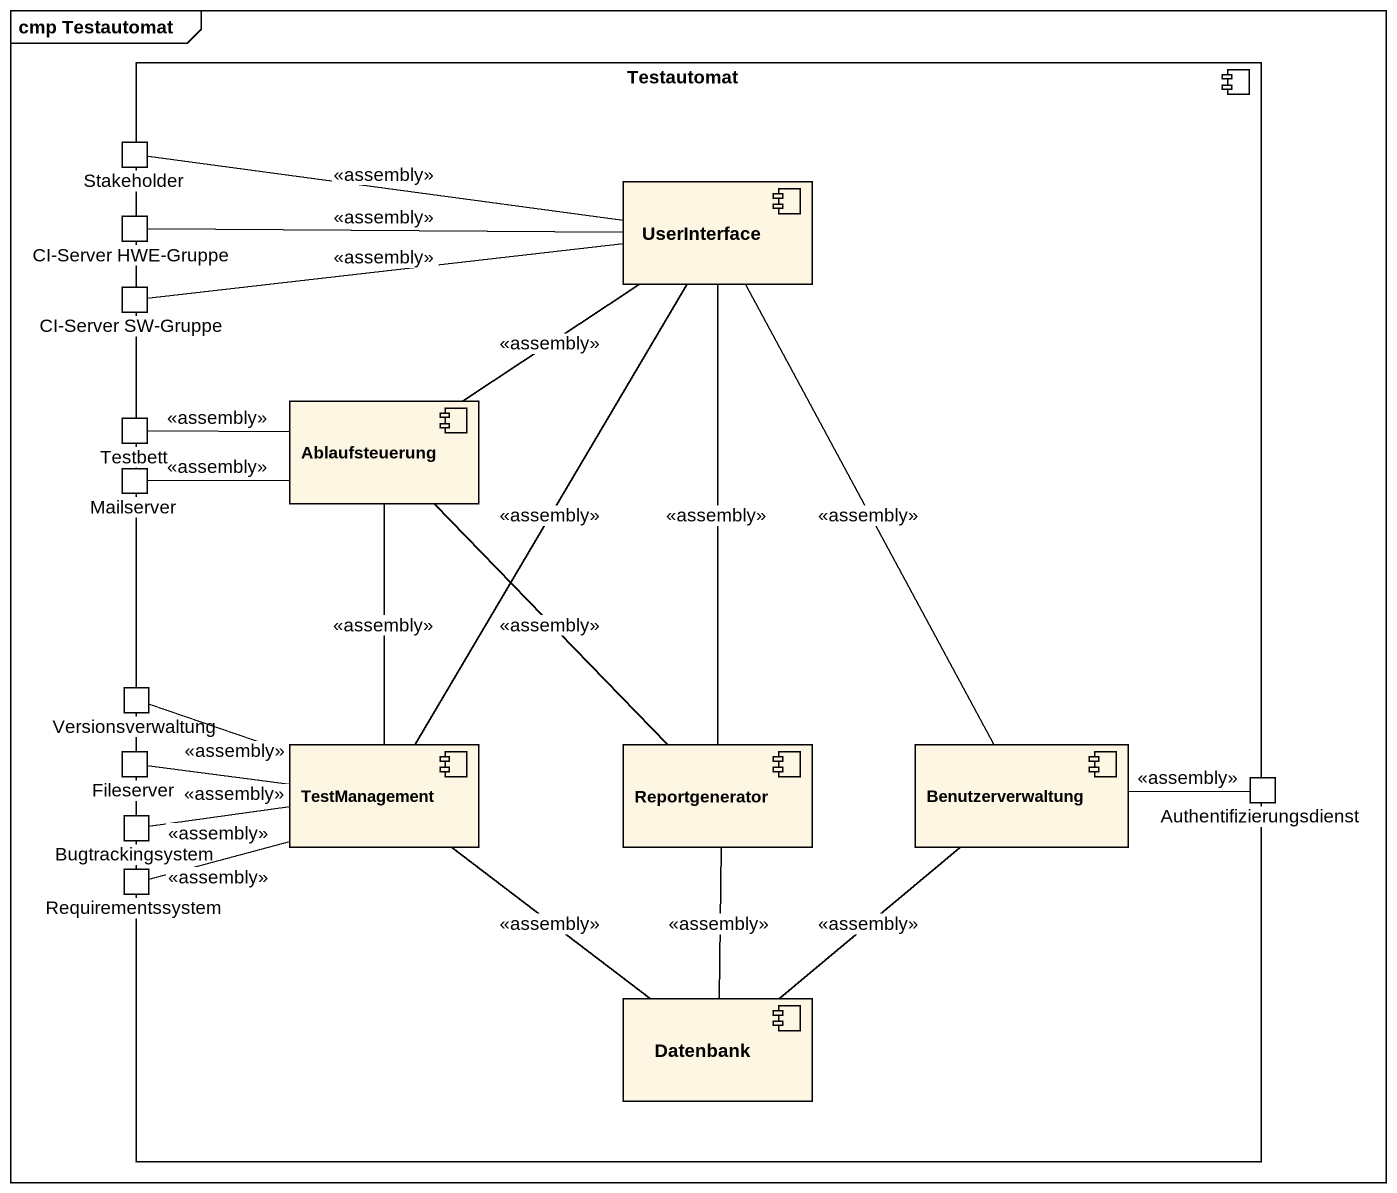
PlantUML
@startuml
mainframe cmp Testautomat
component Testautomat {
  port Stakeholder
  component UserInterface
  port "CI-Server HWE-Gruppe" as CI_Server_HWE_Gruppe
  port "CI-Server SW-Gruppe" as CI_Server_SW_Gruppe
  port Testbett
  component Ablaufsteuerung
  port Mailserver
  port Fileserver
  port Versionsverwaltung
  component TestManagement
  component Reportgenerator
  component Benutzerverwaltung
  port Bugtrackingsystem
  port Authentifizierungsdienst
  port Requirementssystem
  component Datenbank
}
Stakeholder -right- UserInterface : <<assembly>>
UserInterface -- Ablaufsteuerung : <<assembly>>
UserInterface -- TestManagement : <<assembly>>
UserInterface -- Reportgenerator : <<assembly>>
UserInterface -- Benutzerverwaltung : <<assembly>>
CI_Server_HWE_Gruppe -right- UserInterface : <<assembly>>
CI_Server_SW_Gruppe -right- UserInterface : <<assembly>>
Ablaufsteuerung -left- Testbett : <<assembly>>
Ablaufsteuerung -left- Mailserver : <<assembly>>
Ablaufsteuerung -- TestManagement : <<assembly>>
Ablaufsteuerung -- Reportgenerator : <<assembly>>
TestManagement -left- Fileserver : <<assembly>>
TestManagement -left- Versionsverwaltung : <<assembly>>
TestManagement -left- Bugtrackingsystem : <<assembly>>
TestManagement -left- Requirementssystem : <<assembly>>
TestManagement -- Datenbank : <<assembly>>
Reportgenerator -- Datenbank : <<assembly>>
Benutzerverwaltung -right- Authentifizierungsdienst : <<assembly>>
Benutzerverwaltung -- Datenbank : <<assembly>>
@enduml
